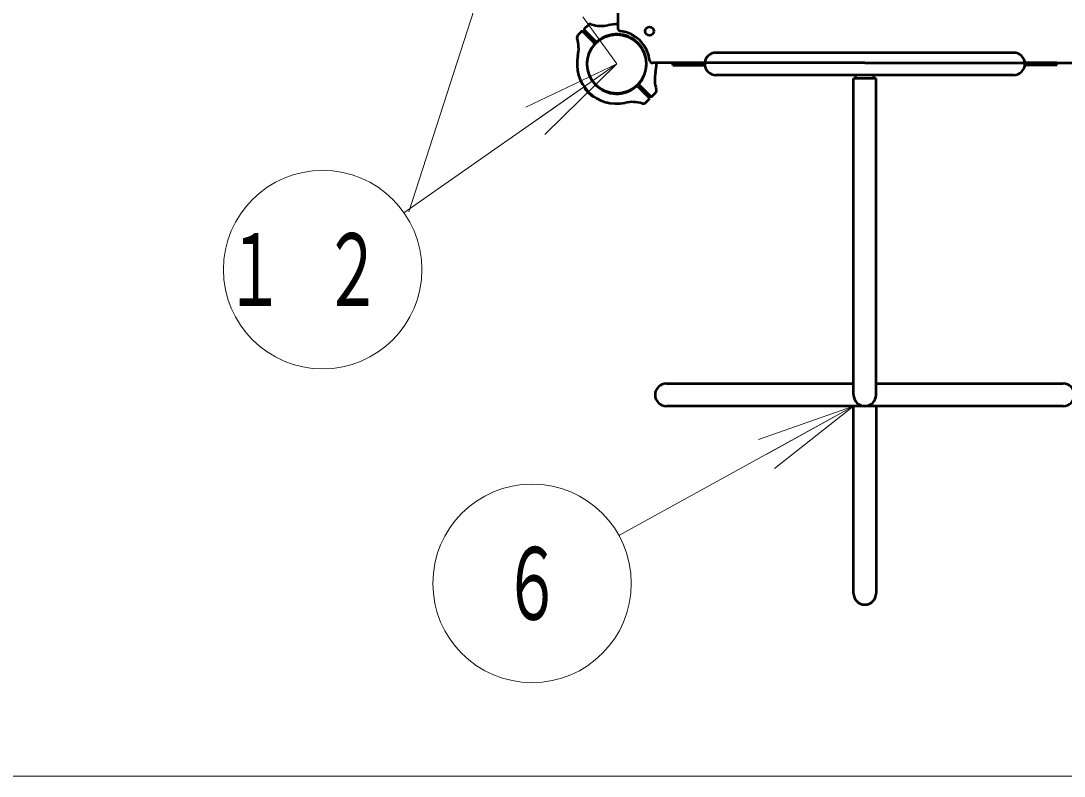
# Model space of a CAD drawing. Units: millimetres on the paper, scale 1:50. Extents: x -385 to 0, y -594 to 267.
# Drawn here: x -246.62 to -215.08, y 165.07 to 187.9 of the extents above; entities that cross this region are included whole.
import ezdxf
from ezdxf.enums import TextEntityAlignment as Align

# ---------------------------------------------------------------- set-up
doc = ezdxf.new("R2010")
doc.units = ezdxf.units.MM
doc.linetypes.add('USER2', pattern=[6, 3, -1, 1, -1])
doc.layers.add('LY_1', color=140, linetype='Continuous', lineweight=50)
doc.styles.add('ＭＳ ゴシック', font='')
doc.styles.get('ＭＳ ゴシック').set_extended_font_data('MS Gothic')

msp = doc.modelspace()

# ---------------------------------------------------------------- linework, layer by layer
at = {"layer": 'LY_1', "color": 7, "linetype": 'USER2', "lineweight": 13}
msp.add_line((-243.66, 207.496), (-228.605, 186.596), dxfattribs=at)
at = {"layer": 'LY_1', "color": 7, "lineweight": 13}
for p, q in [((-228.605, 201.596), (-234.891, 182.13)), ((-228.605, 186.596), (-235.036, 182.1)), ((-231.35, 185.287), (-228.605, 186.596)), ((-228.605, 186.596), (-231.064, 184.877)), ((-228.605, 186.596), (-230.777, 184.467)), ((-221.445, 176.256), (-228.537, 172.346)), ((-224.314, 175.246), (-221.445, 176.256)), ((-221.445, 176.256), (-224.072, 174.808)), ((-221.445, 176.256), (-223.831, 174.37)), ((-109.266, 165.073), (-341.985, 165.073))]:
    msp.add_line(p, q, dxfattribs=at)
at = {"layer": 'LY_1'}
for p, q in [((-228.575, 194.096), (-228.575, 187.689)), ((-229.579, 187.671), (-229.472, 187.77)), ((-229.68, 187.57), (-229.779, 187.464)), ((-229.289, 187.238), (-229.622, 187.571)), ((-229.247, 187.28), (-229.58, 187.614)), ((-216.605, 186.936), (-225.605, 186.936)), ((-221.105, 186.626), (-227.513, 186.626)), ((-226.913, 186.564), (-226.913, 186.628)), ((-226.913, 186.628), (-225.944, 186.628)), ((-226.913, 186.564), (-225.944, 186.564)), ((-221.105, 186.626), (-214.697, 186.626)), ((-215.297, 186.628), (-216.267, 186.628)), ((-215.297, 186.564), (-216.267, 186.564)), ((-215.297, 186.564), (-215.297, 186.628)), ((-216.605, 186.256), (-225.605, 186.256)), ((-220.765, 186.156), (-221.445, 186.156)), ((-221.445, 176.596), (-221.445, 186.156)), ((-221.377, 186.156), (-221.377, 186.256)), ((-220.833, 186.156), (-220.833, 186.256)), ((-220.765, 176.596), (-220.765, 186.156)), ((-229.583, 185.901), (-229.585, 185.899)), ((-227.963, 185.912), (-227.63, 185.579)), ((-227.921, 185.955), (-227.588, 185.622)), ((-229.3, 185.618), (-229.303, 185.616)), ((-227.631, 185.522), (-227.746, 185.414)), ((-227.53, 185.623), (-227.423, 185.738)), ((-227.105, 176.936), (-221.445, 176.936)), ((-220.765, 176.936), (-215.105, 176.936)), ((-221.105, 176.256), (-227.105, 176.256)), ((-221.445, 170.596), (-221.445, 176.256)), ((-215.105, 176.256), (-221.105, 176.256)), ((-220.765, 176.256), (-220.765, 170.596))]:
    msp.add_line(p, q, dxfattribs=at)
for centre, radius in [((-227.615, 187.586), 0.13), ((-228.605, 186.596), 0.891)]:
    msp.add_circle(centre, radius, dxfattribs=at)
at = {"layer": 'LY_1', "color": 7, "lineweight": 13}
for centre in [(-237.494, 180.381), (-231.164, 170.898)]:
    msp.add_circle(centre, 3, dxfattribs=at)
at = {"layer": 'LY_1'}
for centre, radius, start, end in [((-229.552, 187.642), 0.04, 133, 225), ((-229.404, 187.697), 0.1, 72.4588, 133), ((-229.073, 188.746), 1, 252.4588, 282.2728), ((-228.605, 186.596), 1.2, 88.5675, 102.2728), ((-228.475, 187.689), 0.1, 180, 263.2128), ((-229.706, 187.396), 0.1, 137, 197.5412), ((-230.755, 187.064), 1, 347.7272, 17.5412), ((-229.651, 187.543), 0.04, 45, 137), ((-228.605, 186.596), 0.9, 45, 130.7293), ((-228.605, 186.596), 1, 6.7872, 83.2128), ((-228.605, 186.596), 0.9, 139.2707, 225), ((-229.317, 187.21), 0.04, 319.2707, 45), ((-229.218, 187.309), 0.04, 225, 310.7293), ((-228.605, 186.596), 0.9, 319.2707, 45), ((-228.605, 186.596), 1.2, 167.7272, 225), ((-227.513, 186.726), 0.1, 186.7872, 270), ((-225.605, 186.596), 0.34, 90, 270), ((-216.605, 186.596), 0.34, 270, 90), ((-228.605, 186.596), 1.2, 347.7272, 1.4325), ((-226.455, 186.129), 1, 167.7272, 197.5412), ((-229.571, 185.885), 0.02, 135, 216.3731), ((-228.605, 186.596), 1.22, 216.3731, 225), ((-228.605, 186.596), 0.9, 225, 310.7293), ((-227.992, 185.884), 0.04, 45, 130.7293), ((-227.893, 185.983), 0.04, 139.2707, 225), ((-227.504, 185.797), 0.1, 317, 17.5412), ((-228.605, 186.596), 1.22, 225, 233.6269), ((-228.605, 186.596), 1.2, 225, 282.2728), ((-229.317, 185.63), 0.02, 233.6269, 315), ((-227.659, 185.551), 0.04, 313, 45), ((-227.56, 185.65), 0.04, 225, 317), ((-228.137, 184.447), 1, 72.4588, 102.2728), ((-227.806, 185.496), 0.1, 252.4588, 313), ((-227.105, 176.596), 0.34, 90, 270), ((-215.105, 176.596), 0.34, 270, 90), ((-221.105, 176.596), 0.34, 180, 0), ((-221.105, 170.596), 0.34, 180, 0)]:
    msp.add_arc(centre, radius, start, end, dxfattribs=at)

# ---------------------------------------------------------------- texts
at = {"layer": 'LY_1', "color": 7, "style": 'ＭＳ ゴシック', "width": 0.6}
msp.add_text('６', height=2.199, dxfattribs=at).set_placement((-231.164, 170.898), align=Align.MIDDLE_CENTER)
at = {"layer": 'LY_1', "color": 7, "insert": (-237.494, 180.381), "char_height": 2.199, "attachment_point": 5, "style": 'ＭＳ ゴシック'}
msp.add_mtext('\\T1.64;\\W0.6;１２', dxfattribs=at)

doc.saveas('drawing.dxf')
